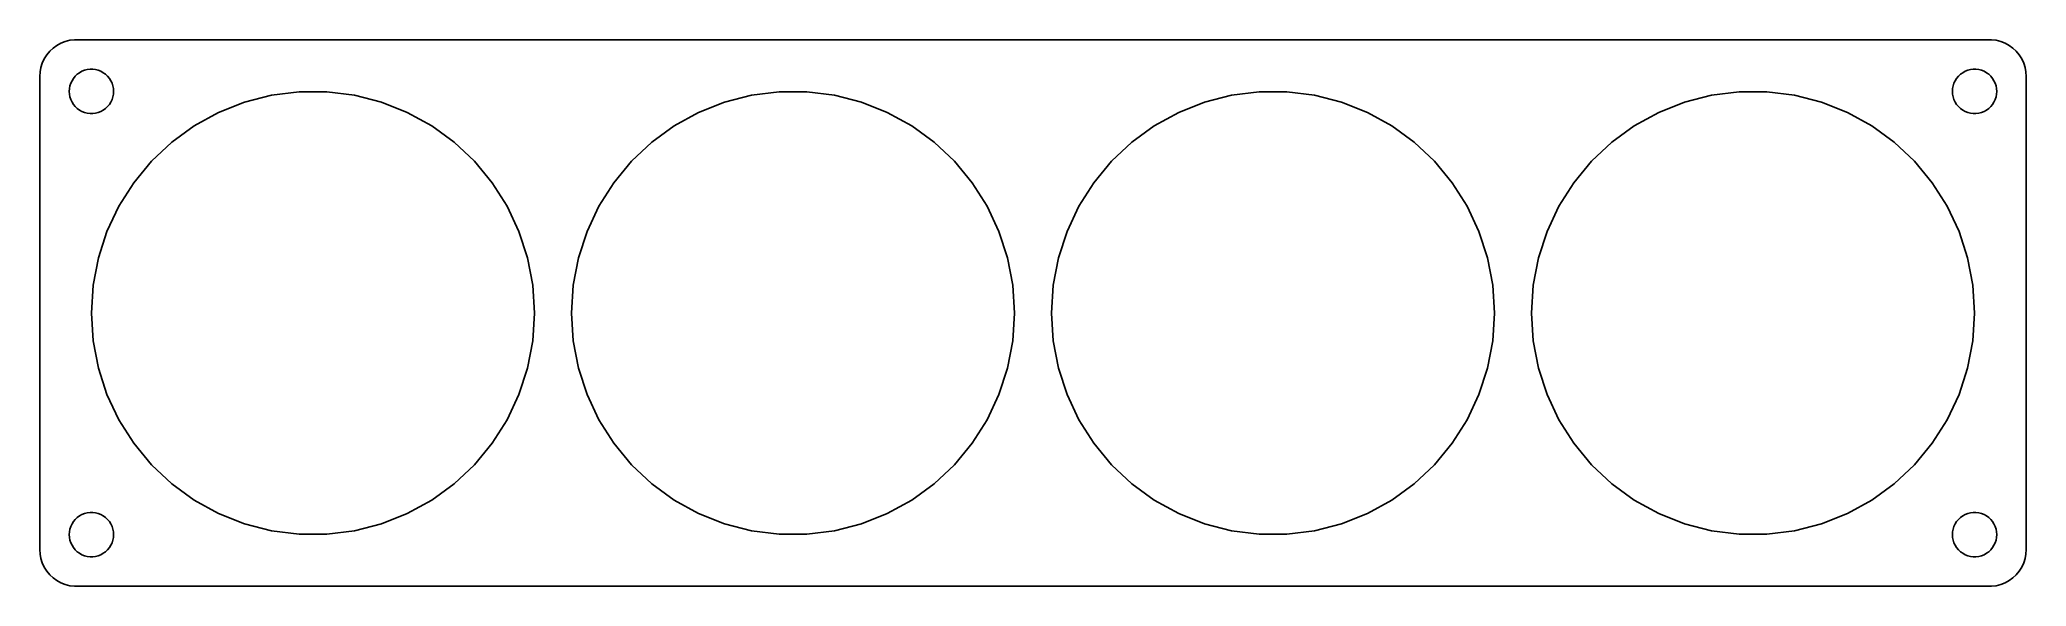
# Model space of a CAD drawing. Header units: metres. Extents: x -134 to 134, y -37 to 37.
import ezdxf

# ---------------------------------------------------------------- set-up
doc = ezdxf.new("R2010")
doc.units = ezdxf.units.M

msp = doc.modelspace()

# ---------------------------------------------------------------- linework, layer by layer
for p, q in [((-133.145, 35.4227), (-133.545, 34.9389)), ((-132.687, 35.8526), (-133.145, 35.4227)), ((-132.179, 36.2216), (-132.687, 35.8526)), ((-131.629, 36.5241), (-132.179, 36.2216)), ((-131.045, 36.7553), (-131.629, 36.5241)), ((-130.437, 36.9114), (-131.045, 36.7553)), ((-129.814, 36.9901), (-130.437, 36.9114)), ((129.814, 36.9901), (-129.814, 36.9901)), ((130.437, 36.9114), (129.814, 36.9901)), ((131.045, 36.7553), (130.437, 36.9114)), ((131.629, 36.5241), (131.045, 36.7553)), ((132.179, 36.2216), (131.629, 36.5241)), ((132.687, 35.8526), (132.179, 36.2216)), ((133.145, 35.4227), (132.687, 35.8526)), ((133.545, 34.9389), (133.145, 35.4227)), ((-134.461, 32.6267), (-134.5, 32)), ((-134.343, 33.2434), (-134.461, 32.6267)), ((-134.149, 33.8406), (-134.343, 33.2434)), ((-133.882, 34.4088), (-134.149, 33.8406)), ((-133.545, 34.9389), (-133.882, 34.4088)), ((-129.687, 32.0536), (-129.412, 32.3115)), ((-129.412, 32.3115), (-129.107, 32.533)), ((-129.107, 32.533), (-128.777, 32.7145)), ((-128.777, 32.7145), (-128.427, 32.8532)), ((-128.427, 32.8532), (-128.062, 32.9469)), ((-128.062, 32.9469), (-127.688, 32.9941)), ((-127.688, 32.9941), (-127.312, 32.9941)), ((-127.312, 32.9941), (-126.938, 32.9469)), ((-126.938, 32.9469), (-126.573, 32.8532)), ((-126.573, 32.8532), (-126.223, 32.7145)), ((-126.223, 32.7145), (-125.893, 32.533)), ((-125.893, 32.533), (-125.588, 32.3115)), ((-125.588, 32.3115), (-125.313, 32.0536)), ((125.313, 32.0536), (125.588, 32.3115)), ((125.588, 32.3115), (125.893, 32.533)), ((125.893, 32.533), (126.223, 32.7145)), ((126.223, 32.7145), (126.573, 32.8532)), ((126.573, 32.8532), (126.938, 32.9469)), ((126.938, 32.9469), (127.312, 32.9941)), ((127.312, 32.9941), (127.688, 32.9941)), ((127.688, 32.9941), (128.062, 32.9469)), ((128.062, 32.9469), (128.427, 32.8532)), ((128.427, 32.8532), (128.777, 32.7145)), ((128.777, 32.7145), (129.107, 32.533)), ((129.107, 32.533), (129.412, 32.3115)), ((129.412, 32.3115), (129.687, 32.0536)), ((133.882, 34.4088), (133.545, 34.9389)), ((134.149, 33.8406), (133.882, 34.4088)), ((134.343, 33.2434), (134.149, 33.8406)), ((134.461, 32.6267), (134.343, 33.2434)), ((134.5, 32), (134.461, 32.6267)), ((-134.5, 32), (-134.5, -32)), ((-130.5, 30), (-130.476, 30.376)), ((-130.476, 29.624), (-130.5, 30)), ((-130.476, 30.376), (-130.406, 30.7461)), ((-130.406, 29.2539), (-130.476, 29.624)), ((-130.406, 30.7461), (-130.289, 31.1044)), ((-130.289, 31.1044), (-130.129, 31.4453)), ((-130.129, 31.4453), (-129.927, 31.7634)), ((-129.927, 31.7634), (-129.687, 32.0536)), ((-125.313, 32.0536), (-125.073, 31.7634)), ((-125.073, 31.7634), (-124.871, 31.4453)), ((-124.871, 31.4453), (-124.711, 31.1044)), ((-124.711, 31.1044), (-124.594, 30.7461)), ((-124.594, 30.7461), (-124.524, 30.376)), ((-124.524, 29.624), (-124.594, 29.2539)), ((-124.524, 30.376), (-124.5, 30)), ((-124.5, 30), (-124.524, 29.624)), ((-103.121, 29.4686), (-99.3837, 29.9408)), ((-99.3837, 29.9408), (-95.6163, 29.9408)), ((-95.6163, 29.9408), (-91.8786, 29.4686)), ((-38.1214, 29.4686), (-34.3837, 29.9408)), ((-34.3837, 29.9408), (-30.6163, 29.9408)), ((-30.6163, 29.9408), (-26.8786, 29.4686)), ((26.8786, 29.4686), (30.6163, 29.9408)), ((30.6163, 29.9408), (34.3837, 29.9408)), ((34.3837, 29.9408), (38.1214, 29.4686)), ((91.8786, 29.4686), (95.6163, 29.9408)), ((95.6163, 29.9408), (99.3837, 29.9408)), ((99.3837, 29.9408), (103.121, 29.4686)), ((124.5, 30), (124.524, 30.376)), ((124.524, 29.624), (124.5, 30)), ((124.524, 30.376), (124.594, 30.7461)), ((124.594, 29.2539), (124.524, 29.624)), ((124.594, 30.7461), (124.711, 31.1044)), ((124.711, 31.1044), (124.871, 31.4453)), ((124.871, 31.4453), (125.073, 31.7634)), ((125.073, 31.7634), (125.313, 32.0536)), ((129.687, 32.0536), (129.927, 31.7634)), ((129.927, 31.7634), (130.129, 31.4453)), ((130.129, 31.4453), (130.289, 31.1044)), ((130.289, 31.1044), (130.406, 30.7461)), ((130.406, 30.7461), (130.476, 30.376)), ((130.476, 29.624), (130.406, 29.2539)), ((130.476, 30.376), (130.5, 30)), ((130.5, 30), (130.476, 29.624)), ((134.5, -32), (134.5, 32)), ((-130.289, 28.8956), (-130.406, 29.2539)), ((-130.129, 28.5547), (-130.289, 28.8956)), ((-129.927, 28.2366), (-130.129, 28.5547)), ((-129.687, 27.9464), (-129.927, 28.2366)), ((-129.412, 27.6884), (-129.687, 27.9464)), ((-129.107, 27.467), (-129.412, 27.6884)), ((-128.777, 27.2855), (-129.107, 27.467)), ((-128.427, 27.1468), (-128.777, 27.2855)), ((-128.062, 27.0531), (-128.427, 27.1468)), ((-127.688, 27.0059), (-128.062, 27.0531)), ((-127.312, 27.0059), (-127.688, 27.0059)), ((-126.938, 27.0531), (-127.312, 27.0059)), ((-126.573, 27.1468), (-126.938, 27.0531)), ((-126.223, 27.2855), (-126.573, 27.1468)), ((-125.893, 27.467), (-126.223, 27.2855)), ((-125.588, 27.6884), (-125.893, 27.467)), ((-125.313, 27.9464), (-125.588, 27.6884)), ((-125.073, 28.2366), (-125.313, 27.9464)), ((-124.871, 28.5547), (-125.073, 28.2366)), ((-124.711, 28.8956), (-124.871, 28.5547)), ((-124.594, 29.2539), (-124.711, 28.8956)), ((-113.575, 25.3298), (-110.273, 27.1448)), ((-110.273, 27.1448), (-106.771, 28.5317)), ((-106.771, 28.5317), (-103.121, 29.4686)), ((-91.8786, 29.4686), (-88.2295, 28.5317)), ((-88.2295, 28.5317), (-84.7266, 27.1448)), ((-84.7266, 27.1448), (-81.4252, 25.3298)), ((-48.5748, 25.3298), (-45.2734, 27.1448)), ((-45.2734, 27.1448), (-41.7705, 28.5317)), ((-41.7705, 28.5317), (-38.1214, 29.4686)), ((-26.8786, 29.4686), (-23.2295, 28.5317)), ((-23.2295, 28.5317), (-19.7266, 27.1448)), ((-19.7266, 27.1448), (-16.4252, 25.3298)), ((16.4252, 25.3298), (19.7266, 27.1448)), ((19.7266, 27.1448), (23.2295, 28.5317)), ((23.2295, 28.5317), (26.8786, 29.4686)), ((38.1214, 29.4686), (41.7705, 28.5317)), ((41.7705, 28.5317), (45.2734, 27.1448)), ((45.2734, 27.1448), (48.5748, 25.3298)), ((81.4252, 25.3298), (84.7266, 27.1448)), ((84.7266, 27.1448), (88.2295, 28.5317)), ((88.2295, 28.5317), (91.8786, 29.4686)), ((103.121, 29.4686), (106.771, 28.5317)), ((106.771, 28.5317), (110.273, 27.1448)), ((110.273, 27.1448), (113.575, 25.3298)), ((124.711, 28.8956), (124.594, 29.2539)), ((124.871, 28.5547), (124.711, 28.8956)), ((125.073, 28.2366), (124.871, 28.5547)), ((125.313, 27.9464), (125.073, 28.2366)), ((125.588, 27.6884), (125.313, 27.9464)), ((125.893, 27.467), (125.588, 27.6884)), ((126.223, 27.2855), (125.893, 27.467)), ((126.573, 27.1468), (126.223, 27.2855)), ((126.938, 27.0531), (126.573, 27.1468)), ((127.312, 27.0059), (126.938, 27.0531)), ((127.688, 27.0059), (127.312, 27.0059)), ((128.062, 27.0531), (127.688, 27.0059)), ((128.427, 27.1468), (128.062, 27.0531)), ((128.777, 27.2855), (128.427, 27.1468)), ((129.107, 27.467), (128.777, 27.2855)), ((129.412, 27.6884), (129.107, 27.467)), ((129.687, 27.9464), (129.412, 27.6884)), ((129.927, 28.2366), (129.687, 27.9464)), ((130.129, 28.5547), (129.927, 28.2366)), ((130.289, 28.8956), (130.129, 28.5547)), ((130.406, 29.2539), (130.289, 28.8956)), ((-116.623, 23.1154), (-113.575, 25.3298)), ((-81.4252, 25.3298), (-78.3773, 23.1154)), ((-51.6227, 23.1154), (-48.5748, 25.3298)), ((-16.4252, 25.3298), (-13.3773, 23.1154)), ((13.3773, 23.1154), (16.4252, 25.3298)), ((48.5748, 25.3298), (51.6227, 23.1154)), ((78.3773, 23.1154), (81.4252, 25.3298)), ((113.575, 25.3298), (116.623, 23.1154)), ((-119.369, 20.5364), (-116.623, 23.1154)), ((-78.3773, 23.1154), (-75.6309, 20.5364)), ((-54.369, 20.5364), (-51.6227, 23.1154)), ((-13.3773, 23.1154), (-10.6309, 20.5364)), ((10.6309, 20.5364), (13.3773, 23.1154)), ((51.6227, 23.1154), (54.369, 20.5364)), ((75.6309, 20.5364), (78.3773, 23.1154)), ((116.623, 23.1154), (119.369, 20.5364)), ((-121.771, 17.6335), (-119.369, 20.5364)), ((-75.6309, 20.5364), (-73.2295, 17.6335)), ((-56.7705, 17.6335), (-54.369, 20.5364)), ((-10.6309, 20.5364), (-8.22948, 17.6335)), ((8.22948, 17.6335), (10.6309, 20.5364)), ((54.369, 20.5364), (56.7705, 17.6335)), ((73.2295, 17.6335), (75.6309, 20.5364)), ((119.369, 20.5364), (121.771, 17.6335)), ((-123.789, 14.4526), (-121.771, 17.6335)), ((-73.2295, 17.6335), (-71.2108, 14.4526)), ((-58.7892, 14.4526), (-56.7705, 17.6335)), ((-8.22948, 17.6335), (-6.21078, 14.4526)), ((6.21078, 14.4526), (8.22948, 17.6335)), ((56.7705, 17.6335), (58.7892, 14.4526)), ((71.2108, 14.4526), (73.2295, 17.6335)), ((121.771, 17.6335), (123.789, 14.4526)), ((-125.393, 11.0437), (-123.789, 14.4526)), ((-71.2108, 14.4526), (-69.6067, 11.0437)), ((-60.3933, 11.0437), (-58.7892, 14.4526)), ((-6.21078, 14.4526), (-4.6067, 11.0437)), ((4.6067, 11.0437), (6.21078, 14.4526)), ((58.7892, 14.4526), (60.3933, 11.0437)), ((69.6067, 11.0437), (71.2108, 14.4526)), ((123.789, 14.4526), (125.393, 11.0437)), ((-126.557, 7.46069), (-125.393, 11.0437)), ((-69.6067, 11.0437), (-68.4425, 7.46069)), ((-61.5575, 7.46069), (-60.3933, 11.0437)), ((-4.6067, 11.0437), (-3.4425, 7.46069)), ((3.4425, 7.46069), (4.6067, 11.0437)), ((60.3933, 11.0437), (61.5575, 7.46069)), ((68.4425, 7.46069), (69.6067, 11.0437)), ((125.393, 11.0437), (126.557, 7.46069)), ((-127.263, 3.75999), (-126.557, 7.46069)), ((-68.4425, 7.46069), (-67.7366, 3.75999)), ((-62.2634, 3.75999), (-61.5575, 7.46069)), ((-3.4425, 7.46069), (-2.73656, 3.75999)), ((2.73656, 3.75999), (3.4425, 7.46069)), ((61.5575, 7.46069), (62.2634, 3.75999)), ((67.7366, 3.75999), (68.4425, 7.46069)), ((126.557, 7.46069), (127.263, 3.75999)), ((-127.5, 0), (-127.263, 3.75999)), ((-67.7366, 3.75999), (-67.5, 0)), ((-62.5, 0), (-62.2634, 3.75999)), ((-2.73656, 3.75999), (-2.5, 0)), ((2.5, 0), (2.73656, 3.75999)), ((62.2634, 3.75999), (62.5, 0)), ((67.5, 0), (67.7366, 3.75999)), ((127.263, 3.75999), (127.5, 0)), ((-127.263, -3.75999), (-127.5, 0)), ((-67.5, 0), (-67.7366, -3.75999)), ((-62.2634, -3.75999), (-62.5, 0)), ((-2.5, 0), (-2.73656, -3.75999)), ((2.73656, -3.75999), (2.5, 0)), ((62.5, 0), (62.2634, -3.75999)), ((67.7366, -3.75999), (67.5, 0)), ((127.5, 0), (127.263, -3.75999)), ((-126.557, -7.46069), (-127.263, -3.75999)), ((-67.7366, -3.75999), (-68.4425, -7.46069)), ((-61.5575, -7.46069), (-62.2634, -3.75999)), ((-2.73656, -3.75999), (-3.4425, -7.46069)), ((3.4425, -7.46069), (2.73656, -3.75999)), ((62.2634, -3.75999), (61.5575, -7.46069)), ((68.4425, -7.46069), (67.7366, -3.75999)), ((127.263, -3.75999), (126.557, -7.46069)), ((-125.393, -11.0437), (-126.557, -7.46069)), ((-68.4425, -7.46069), (-69.6067, -11.0437)), ((-60.3933, -11.0437), (-61.5575, -7.46069)), ((-3.4425, -7.46069), (-4.6067, -11.0437)), ((4.6067, -11.0437), (3.4425, -7.46069)), ((61.5575, -7.46069), (60.3933, -11.0437)), ((69.6067, -11.0437), (68.4425, -7.46069)), ((126.557, -7.46069), (125.393, -11.0437)), ((-123.789, -14.4526), (-125.393, -11.0437)), ((-69.6067, -11.0437), (-71.2108, -14.4526)), ((-58.7892, -14.4526), (-60.3933, -11.0437)), ((-4.6067, -11.0437), (-6.21078, -14.4526)), ((6.21078, -14.4526), (4.6067, -11.0437)), ((60.3933, -11.0437), (58.7892, -14.4526)), ((71.2108, -14.4526), (69.6067, -11.0437)), ((125.393, -11.0437), (123.789, -14.4526)), ((-121.771, -17.6335), (-123.789, -14.4526)), ((-71.2108, -14.4526), (-73.2295, -17.6335)), ((-56.7705, -17.6335), (-58.7892, -14.4526)), ((-6.21078, -14.4526), (-8.22948, -17.6335)), ((8.22948, -17.6335), (6.21078, -14.4526)), ((58.7892, -14.4526), (56.7705, -17.6335)), ((73.2295, -17.6335), (71.2108, -14.4526)), ((123.789, -14.4526), (121.771, -17.6335)), ((-119.369, -20.5364), (-121.771, -17.6335)), ((-73.2295, -17.6335), (-75.6309, -20.5364)), ((-54.369, -20.5364), (-56.7705, -17.6335)), ((-8.22948, -17.6335), (-10.6309, -20.5364)), ((10.6309, -20.5364), (8.22948, -17.6335)), ((56.7705, -17.6335), (54.369, -20.5364)), ((75.6309, -20.5364), (73.2295, -17.6335)), ((121.771, -17.6335), (119.369, -20.5364)), ((-116.623, -23.1154), (-119.369, -20.5364)), ((-75.6309, -20.5364), (-78.3773, -23.1154)), ((-51.6227, -23.1154), (-54.369, -20.5364)), ((-10.6309, -20.5364), (-13.3773, -23.1154)), ((13.3773, -23.1154), (10.6309, -20.5364)), ((54.369, -20.5364), (51.6227, -23.1154)), ((78.3773, -23.1154), (75.6309, -20.5364)), ((119.369, -20.5364), (116.623, -23.1154)), ((-113.575, -25.3298), (-116.623, -23.1154)), ((-78.3773, -23.1154), (-81.4252, -25.3298)), ((-48.5748, -25.3298), (-51.6227, -23.1154)), ((-13.3773, -23.1154), (-16.4252, -25.3298)), ((16.4252, -25.3298), (13.3773, -23.1154)), ((51.6227, -23.1154), (48.5748, -25.3298)), ((81.4252, -25.3298), (78.3773, -23.1154)), ((116.623, -23.1154), (113.575, -25.3298)), ((-110.273, -27.1448), (-113.575, -25.3298)), ((-81.4252, -25.3298), (-84.7266, -27.1448)), ((-45.2734, -27.1448), (-48.5748, -25.3298)), ((-16.4252, -25.3298), (-19.7266, -27.1448)), ((19.7266, -27.1448), (16.4252, -25.3298)), ((48.5748, -25.3298), (45.2734, -27.1448)), ((84.7266, -27.1448), (81.4252, -25.3298)), ((113.575, -25.3298), (110.273, -27.1448)), ((-130.476, -29.624), (-130.406, -29.2539)), ((-130.406, -29.2539), (-130.289, -28.8956)), ((-130.289, -28.8956), (-130.129, -28.5547)), ((-130.129, -28.5547), (-129.927, -28.2366)), ((-129.927, -28.2366), (-129.687, -27.9464)), ((-129.687, -27.9464), (-129.412, -27.6884)), ((-129.412, -27.6884), (-129.107, -27.467)), ((-129.107, -27.467), (-128.777, -27.2855)), ((-128.777, -27.2855), (-128.427, -27.1468)), ((-128.427, -27.1468), (-128.062, -27.0531)), ((-128.062, -27.0531), (-127.688, -27.0059)), ((-127.688, -27.0059), (-127.312, -27.0059)), ((-127.312, -27.0059), (-126.938, -27.0531)), ((-126.938, -27.0531), (-126.573, -27.1468)), ((-126.573, -27.1468), (-126.223, -27.2855)), ((-126.223, -27.2855), (-125.893, -27.467)), ((-125.893, -27.467), (-125.588, -27.6884)), ((-125.588, -27.6884), (-125.313, -27.9464)), ((-125.313, -27.9464), (-125.073, -28.2366)), ((-125.073, -28.2366), (-124.871, -28.5547)), ((-124.871, -28.5547), (-124.711, -28.8956)), ((-124.711, -28.8956), (-124.594, -29.2539)), ((-124.594, -29.2539), (-124.524, -29.624)), ((-106.771, -28.5317), (-110.273, -27.1448)), ((-103.121, -29.4686), (-106.771, -28.5317)), ((-99.3837, -29.9408), (-103.121, -29.4686)), ((-91.8786, -29.4686), (-95.6163, -29.9408)), ((-88.2295, -28.5317), (-91.8786, -29.4686)), ((-84.7266, -27.1448), (-88.2295, -28.5317)), ((-41.7705, -28.5317), (-45.2734, -27.1448)), ((-38.1214, -29.4686), (-41.7705, -28.5317)), ((-34.3837, -29.9408), (-38.1214, -29.4686)), ((-26.8786, -29.4686), (-30.6163, -29.9408)), ((-23.2295, -28.5317), (-26.8786, -29.4686)), ((-19.7266, -27.1448), (-23.2295, -28.5317)), ((23.2295, -28.5317), (19.7266, -27.1448)), ((26.8786, -29.4686), (23.2295, -28.5317)), ((30.6163, -29.9408), (26.8786, -29.4686)), ((38.1214, -29.4686), (34.3837, -29.9408)), ((41.7705, -28.5317), (38.1214, -29.4686)), ((45.2734, -27.1448), (41.7705, -28.5317)), ((88.2295, -28.5317), (84.7266, -27.1448)), ((91.8786, -29.4686), (88.2295, -28.5317)), ((95.6163, -29.9408), (91.8786, -29.4686)), ((103.121, -29.4686), (99.3837, -29.9408)), ((106.771, -28.5317), (103.121, -29.4686)), ((110.273, -27.1448), (106.771, -28.5317)), ((124.524, -29.624), (124.594, -29.2539)), ((124.594, -29.2539), (124.711, -28.8956)), ((124.711, -28.8956), (124.871, -28.5547)), ((124.871, -28.5547), (125.073, -28.2366)), ((125.073, -28.2366), (125.313, -27.9464)), ((125.313, -27.9464), (125.588, -27.6884)), ((125.588, -27.6884), (125.893, -27.467)), ((125.893, -27.467), (126.223, -27.2855)), ((126.223, -27.2855), (126.573, -27.1468)), ((126.573, -27.1468), (126.938, -27.0531)), ((126.938, -27.0531), (127.312, -27.0059)), ((127.312, -27.0059), (127.688, -27.0059)), ((127.688, -27.0059), (128.062, -27.0531)), ((128.062, -27.0531), (128.427, -27.1468)), ((128.427, -27.1468), (128.777, -27.2855)), ((128.777, -27.2855), (129.107, -27.467)), ((129.107, -27.467), (129.412, -27.6884)), ((129.412, -27.6884), (129.687, -27.9464)), ((129.687, -27.9464), (129.927, -28.2366)), ((129.927, -28.2366), (130.129, -28.5547)), ((130.129, -28.5547), (130.289, -28.8956)), ((130.289, -28.8956), (130.406, -29.2539)), ((130.406, -29.2539), (130.476, -29.624)), ((-134.5, -32), (-134.461, -32.6267)), ((-130.5, -30), (-130.476, -29.624)), ((-130.476, -30.376), (-130.5, -30)), ((-130.406, -30.7461), (-130.476, -30.376)), ((-130.289, -31.1044), (-130.406, -30.7461)), ((-130.129, -31.4453), (-130.289, -31.1044)), ((-129.927, -31.7634), (-130.129, -31.4453)), ((-129.687, -32.0536), (-129.927, -31.7634)), ((-129.412, -32.3115), (-129.687, -32.0536)), ((-125.313, -32.0536), (-125.588, -32.3115)), ((-125.073, -31.7634), (-125.313, -32.0536)), ((-124.871, -31.4453), (-125.073, -31.7634)), ((-124.711, -31.1044), (-124.871, -31.4453)), ((-124.594, -30.7461), (-124.711, -31.1044)), ((-124.524, -30.376), (-124.594, -30.7461)), ((-124.524, -29.624), (-124.5, -30)), ((-124.5, -30), (-124.524, -30.376)), ((-95.6163, -29.9408), (-99.3837, -29.9408)), ((-30.6163, -29.9408), (-34.3837, -29.9408)), ((34.3837, -29.9408), (30.6163, -29.9408)), ((99.3837, -29.9408), (95.6163, -29.9408)), ((124.5, -30), (124.524, -29.624)), ((124.524, -30.376), (124.5, -30)), ((124.594, -30.7461), (124.524, -30.376)), ((124.711, -31.1044), (124.594, -30.7461)), ((124.871, -31.4453), (124.711, -31.1044)), ((125.073, -31.7634), (124.871, -31.4453)), ((125.313, -32.0536), (125.073, -31.7634)), ((125.588, -32.3115), (125.313, -32.0536)), ((129.687, -32.0536), (129.412, -32.3115)), ((129.927, -31.7634), (129.687, -32.0536)), ((130.129, -31.4453), (129.927, -31.7634)), ((130.289, -31.1044), (130.129, -31.4453)), ((130.406, -30.7461), (130.289, -31.1044)), ((130.476, -30.376), (130.406, -30.7461)), ((130.476, -29.624), (130.5, -30)), ((130.5, -30), (130.476, -30.376)), ((134.461, -32.6267), (134.5, -32)), ((-134.461, -32.6267), (-134.343, -33.2434)), ((-134.343, -33.2434), (-134.149, -33.8406)), ((-134.149, -33.8406), (-133.882, -34.4088)), ((-133.882, -34.4088), (-133.545, -34.9389)), ((-133.545, -34.9389), (-133.145, -35.4227)), ((-129.107, -32.533), (-129.412, -32.3115)), ((-128.777, -32.7145), (-129.107, -32.533)), ((-128.427, -32.8532), (-128.777, -32.7145)), ((-128.062, -32.9469), (-128.427, -32.8532)), ((-127.688, -32.9941), (-128.062, -32.9469)), ((-127.312, -32.9941), (-127.688, -32.9941)), ((-126.938, -32.9469), (-127.312, -32.9941)), ((-126.573, -32.8532), (-126.938, -32.9469)), ((-126.223, -32.7145), (-126.573, -32.8532)), ((-125.893, -32.533), (-126.223, -32.7145)), ((-125.588, -32.3115), (-125.893, -32.533)), ((125.893, -32.533), (125.588, -32.3115)), ((126.223, -32.7145), (125.893, -32.533)), ((126.573, -32.8532), (126.223, -32.7145)), ((126.938, -32.9469), (126.573, -32.8532)), ((127.312, -32.9941), (126.938, -32.9469)), ((127.688, -32.9941), (127.312, -32.9941)), ((128.062, -32.9469), (127.688, -32.9941)), ((128.427, -32.8532), (128.062, -32.9469)), ((128.777, -32.7145), (128.427, -32.8532)), ((129.107, -32.533), (128.777, -32.7145)), ((129.412, -32.3115), (129.107, -32.533)), ((133.145, -35.4227), (133.545, -34.9389)), ((133.545, -34.9389), (133.882, -34.4088)), ((133.882, -34.4088), (134.149, -33.8406)), ((134.149, -33.8406), (134.343, -33.2434)), ((134.343, -33.2434), (134.461, -32.6267)), ((-133.145, -35.4227), (-132.687, -35.8526)), ((-132.687, -35.8526), (-132.179, -36.2216)), ((-132.179, -36.2216), (-131.629, -36.5241)), ((-131.629, -36.5241), (-131.045, -36.7553)), ((-131.045, -36.7553), (-130.437, -36.9114)), ((-130.437, -36.9114), (-129.814, -36.9901)), ((-129.814, -36.9901), (129.814, -36.9901)), ((129.814, -36.9901), (130.437, -36.9114)), ((130.437, -36.9114), (131.045, -36.7553)), ((131.045, -36.7553), (131.629, -36.5241)), ((131.629, -36.5241), (132.179, -36.2216)), ((132.179, -36.2216), (132.687, -35.8526)), ((132.687, -35.8526), (133.145, -35.4227))]:
    msp.add_line(p, q)

doc.saveas('drawing.dxf')
